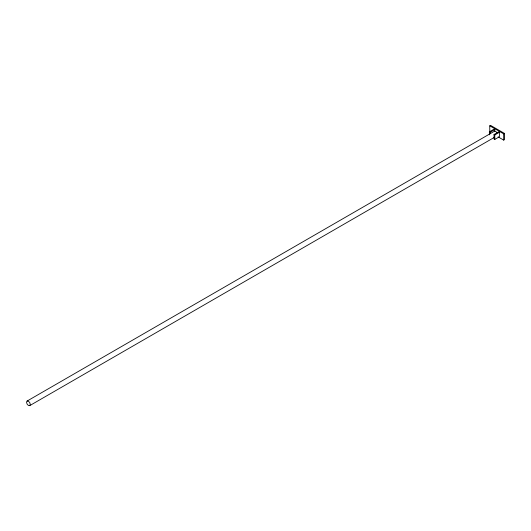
<?xml version="1.0" encoding="UTF-8"?>
<svg xmlns="http://www.w3.org/2000/svg" width="531" height="531" viewBox="0 0 531 531"><rect width="100%" height="100%" fill="white"/><g stroke="black" fill="none" stroke-linecap="round" stroke-linejoin="round"><path stroke-width="0.8" d="M497.036 132.777L495.722 131.389L494.401 131.257L27.094 401.051L26.55 402.259L27.094 404.098L28.415 405.492L29.736 405.624L494.169 137.483M29.736 405.624L30.28 404.416L29.736 402.578L28.415 401.184L27.094 401.051M489.768 132.066L489.768 125.827L490.544 125.376L504.45 133.407L504.45 139.653L503.68 140.098L498.118 136.885M489.383 134.821L489.383 131.847L494.022 129.172L494.792 129.617L494.792 131.104M489.383 131.847L490.159 132.292L494.792 129.617M494.022 134.522L498.655 131.847L499.425 132.292L499.425 136.752L494.792 139.427L494.022 138.983L494.022 134.522L494.792 134.967L499.425 132.292M489.768 125.827L503.68 133.852L504.45 133.407M503.68 133.852L503.68 140.098M494.792 134.967L494.792 139.427M490.159 132.292L490.159 133.779"/></g></svg>
